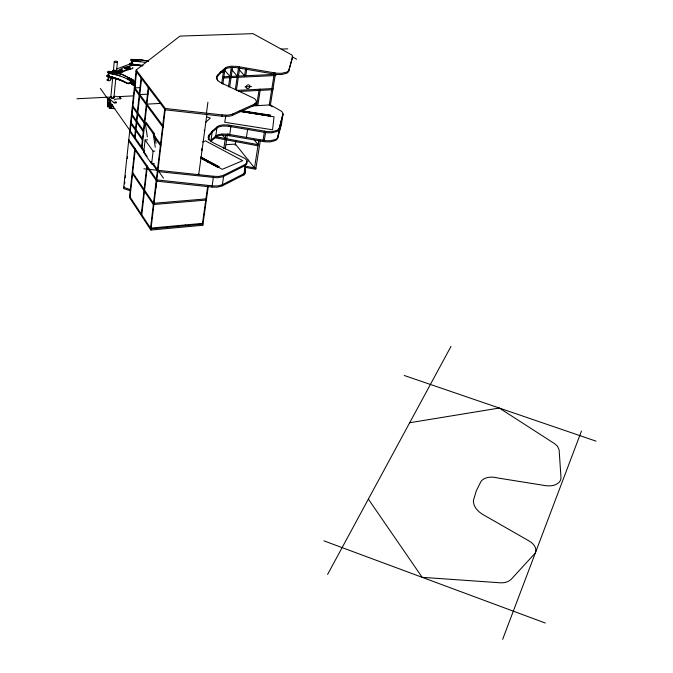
<?xml version="1.0" encoding="UTF-8"?>
<svg xmlns="http://www.w3.org/2000/svg" width="673" height="673" viewBox="0 0 673 673"><rect width="100%" height="100%" fill="white"/><g stroke="black" fill="none" stroke-linecap="round" stroke-linejoin="round"><path stroke-width="1.01" d="M208.521 161.427L209.202 162.151M208.504 162.084L207.696 161.68L208.251 162.1M203.969 159.366L204.937 159.585M203.852 159.181L204.878 159.753M203.313 159.316L204.146 159.728M218.439 167.022L201.336 158.004M213.223 163.926L213.476 164.498L213.787 164.136M114.04 102.885L109.556 98.754A2.709 1.178 6.7 0 1 109.918 97.619L108.042 99.326L107.756 106.814L109.278 105.333M110.17 102.094L108.21 103.978L108.117 106.914L109.733 105.139M112.055 77.563L110.027 80.449A1.615 0.564 7.9 0 1 108.479 80.676L108.269 76.991A2.204 0.934 6.8 0 1 106.696 76.041A2.204 0.934 6.8 0 1 107.815 75.225M111.432 105.392L111.289 106.822L111.205 104.593L111.432 105.392L110.675 106.132L109.253 106.477L109.119 107.907L109.901 108.446L114.915 108.622M112.492 73.937L113.148 72.667A0.925 0.723 57.5 0 0 113.653 73.677M110.818 97.114L112.753 77.26M113.257 72.036L114.284 61.588M109.901 108.446L110.036 107.007L109.253 106.477M111.314 108.092L111.457 106.662L113.417 106.738L113.274 108.168M108.479 80.676L108.833 77.084A2.204 0.934 6.8 0 0 109.935 77.075L112.929 77.412M113.914 97.593L115.773 78.791M116.496 71.481L117.422 62.076A1.59 0.665 7 0 0 115.243 61.159A1.59 0.665 7 0 0 114.89 62.269A1.59 0.665 7 0 0 117.422 62.076M114.124 102.086L114.545 102.969A3.331 1.455 6.8 0 0 116.16 102.868L116.513 102.178M120.652 98.687L120.711 98.098L120.618 98.712L115.891 99.124A2.574 1.119 6.8 0 0 114.309 100.008M120.669 98.653L120.728 98.056L120.635 98.519A3.315 1.439 6.8 0 0 120.156 97.947M129.62 78.623C127.727 79.7 131.529 77.917 132.026 80.045M134.39 85.008L134.642 85.707L132.951 84.714L133.389 83.679M216.344 78.219A16.345 6.856 8.8 0 1 217.564 76.301L220.332 73.147L225.152 69.294A13.14 5.451 8.9 0 1 227.634 68.074L231.15 67.443L236.652 67.653L276.536 74.476L281.314 74.577L286.361 73.416A14.242 5.83 9.5 0 0 288.734 71.077L292.36 58.097L292.578 56.153L291.956 55.026L253.006 33.65L179.969 36.09L136.182 69.992L123.605 188.566L130.369 190.787M124.64 183.847L124.858 181.845M125.279 177.84L125.498 175.83M127.332 158.559L127.55 156.54M130.268 130.924L136.686 70.648M134.642 137.149L137.208 113.493M137.342 112.24L139.193 95.187M139.336 93.917L141.069 77.917M135.105 137.805L137.671 114.132M137.814 112.879L139.664 95.827M141.54 78.539L139.799 94.548L148.077 94.127M134.836 148.304L129.477 197.5L150.861 230.048L202.817 225.253L208.285 186.278M130.049 197.004L135.298 148.96M141.574 147.008L144.232 123.193M144.375 121.931L146.293 104.778M146.436 103.491L148.228 87.389M142.045 147.673L146.764 105.425M148.716 88.02L146.907 104.138L161.52 103.356M147.606 139.841L145.107 140.001L143.694 152.51L151.635 163.825L154.142 163.64M141.305 214.107L146.865 165.592M141.767 214.805L147.337 166.273M151.635 163.825L153.108 151.232L145.107 140.001M157.347 170.892L150.533 228.13L202.48 223.369L202.985 224.075L151.004 228.854L129.603 196.323M157.499 169.638L160.367 145.494M160.519 144.207L162.597 126.802M162.748 125.498L164.692 109.152M155.867 187.902L165.339 108.479L136.182 69.992M150.861 230.048L156.691 181.18L128.661 140.825M241.59 110.658L270.588 115.243L270.487 116.101L240.295 111.331M270.58 115.369L270.588 115.243M129.738 83.04A2.793 2.196 57 0 0 130.697 82.443L130.713 80.869L133.969 82.022A1.363 0.681 19.5 0 0 134.667 81.576L132.69 79.624L132.749 80.533M206.476 112.887L207.915 102.279M264.279 114.982C263.58 115.108 263.151 114.132 264.405 114.376M208.84 139.589L209.555 134.373L212.306 131.008L217.068 126.886A12.846 5.754 8.7 0 1 219.507 125.565L222.956 124.85L228.357 124.993L267.366 131.605L272.052 131.647L277.015 130.352A13.931 6.158 9.4 0 0 279.371 127.853L283.14 113.762L281.718 111.424L270.428 104.904L252.518 105.913M217.564 76.301L217.741 75.04L220.508 71.885L225.329 68.04A13.149 5.443 8.9 0 1 227.811 66.82L231.327 66.198L236.837 66.408L276.738 73.231L281.516 73.332L286.563 72.171A14.251 5.83 9.5 0 0 288.936 69.841L292.562 56.877M212.306 131.008L210.859 141.397L215.612 137.225A12.795 5.805 8.7 0 1 218.052 135.887L221.493 135.164L226.86 135.29L265.717 141.868L270.386 141.894L275.333 140.573A13.872 6.208 9.4 0 0 277.688 138.049L281.415 124.202L283.081 114.132M220.332 73.147L220.508 71.885M221.737 83.427L223.503 70.766M202.48 223.369L207.772 185.605M222.847 84.133L225.034 68.57M215.612 137.225L217.068 126.886M225.152 69.294L225.329 68.04M156.674 181.155L211.987 187.035L213.509 176.267L218.59 176.477L222.931 175.552L245.527 164.254C248.884 162.555 246.326 158.55 243.634 157.776L213.526 142.92C211.078 141.667 207.907 139.563 208.344 136.4A15.975 7.226 8.7 0 1 209.555 134.373M136.047 71.279L165.179 109.8L222.023 116.236L222.208 114.923L227.407 115.192L231.832 114.376L254.806 103.945C258.272 102.33 255.42 98.409 252.796 97.753L221.88 83.216C219.474 82.005 216.151 80.095 216.521 76.949A16.354 6.848 8.8 0 1 217.741 75.04M109.363 105.03L110.019 101.732M228.5 86.91L229.821 77.681M231.302 67.283L229.989 76.478L224.765 70.371M200.857 157.087L219.003 166.736L217.699 167.249M217.842 167.047L218.044 166.525M229.712 86.851L231.032 77.622M231.209 76.419L232.522 67.224M223.815 148.691L225.724 135.441M225.278 148.969L226.591 139.917M226.759 138.773L227.348 134.701M235.323 89.618L237.115 77.336M238.478 67.981L237.291 76.142L232.025 70.051M241.944 110.852L242.743 111.171M211.987 187.035L217.043 187.229L222.225 185.891L223.789 175.165M229.552 135.82L231.049 125.531M222.023 116.236L229.586 116.219L232.522 115.319L232.707 114.015M239.411 68.2L239.596 66.947M238.326 77.286L236.408 90.418L273.045 88.55M238.503 76.083L239.689 67.931M245.611 68.68L244.551 75.797L239.251 69.723M235.247 145.183L235.87 140.968M245.763 75.746L246.764 69.008M269.982 115.411L269.461 115.176M292.36 58.097L292.376 57.373M281.415 124.202L280.851 122.242M246.402 137.452L247.614 129.544M222.225 185.891L243.895 174.845L245.527 164.254M232.522 115.319L254.604 105.232L254.806 103.945M244.072 174.719L245.695 164.136M254.781 105.114L254.983 103.827M248.051 161.175L248.219 160.056M259.172 89.257L256.632 105.678L256.169 105.139M257.818 105.611L260.358 89.198M258.794 140.607L254.495 167.88L235.407 144.081L226.162 144.703M260.375 140.194L255.774 169.276L246.175 167.476M262.882 141.439L264.514 131.176M273.625 74.022L273.818 72.777M274.13 74.425L269.25 104.971L272.329 106.721M264.119 141.658L265.759 131.395M274.895 74.249L275.089 73.004M270.428 104.904L275.316 74.367L223.882 76.764M270.445 116.008L240.303 111.247M277.688 138.049L279.371 127.853M288.734 71.077L288.936 69.841M535.716 551.961C536.793 547.275 532.949 543.161 529.171 541.016L483.138 514.652C478.545 511.976 474.103 507.762 473.489 502.218A22.293 13.687 17.8 0 1 474.162 498.02L476.223 491.012L480.539 482.297A17.851 10.793 17.5 0 1 483.096 479.403C487.462 476.551 493.09 476.711 497.944 478.015L543.54 485.326C548.798 486.343 555.124 486.31 559.154 482.263A19.349 11.357 18.4 0 0 560.954 477.081L559.12 449.892L557.471 446.182L554.392 443.541L499.316 408.04L409.689 422.737M225.749 116.311L224.698 122.25L272.557 129.788L274.046 116.808L239.26 111.314M110.969 77.21L110.835 77.984L111.247 77.277M108.067 80.6L108.833 77.084L108.269 76.991M108.597 73.946L108.841 73.121L114.486 72.928L113.83 73.5L112.685 73.281M110.608 72.566L110.776 71.843M110.826 72.003L110.675 72.676A3.054 2.389 57.5 0 1 110.818 72.011L122.158 74.602L132.531 79.759M131.134 80.642L128.114 78.817L128.896 78.194L129.67 78.59M128.114 78.817L128.896 78.194M131.975 62.042L132.337 61.007C142.811 60.679 135.441 60.057 132.186 62.009M132.934 59.636L141.17 59.788L148.531 61.117M133.069 59.779L132.892 60.452A2.978 2.658 28.5 0 1 133.061 59.788L141.137 60.023L148.472 61.344M110.406 79.784L112.105 76.983M502.647 639.35L581.455 431.073M136.712 60.107L137.713 60.343L133.077 59.401M137.494 60.831L137.713 60.175M133.178 64.919L131.866 62.101L133.178 64.919L132.059 64.717L134.339 64.801M132.194 61.243A3.172 2.827 28.4 0 0 133.296 64.709L134.373 64.717M134.104 64.886L135.113 64.347M136.619 60.898A0.909 0.808 28.5 0 1 136.249 60.116L136.156 61.024A0.909 0.808 28.5 0 1 136.064 60.536L136.249 60.116L132.177 59.586M132.337 61.007L145.057 62.261M121.838 69.647L121.821 69.689A10.718 7.596 -58.3 0 1 117.405 71.742M258.76 113.569L257.936 113.569M253.233 112.618L252.56 112.719M252.501 113.123L253.166 113.089M247.075 112.248L248.001 112.298M327.591 574.456L450.969 346.444M112.24 73.222L108.74 72.936L108.336 73.946A3.247 2.541 57.5 0 0 109.472 76.941L118.835 79.557L127.113 83.267A2.978 2.339 57 0 0 130.554 81.122L128.181 79.523M132.791 80.432A2.97 2.339 57.1 0 0 132.774 79.717L122.276 74.383L113.998 72.154L110.666 71.91A3.239 2.532 57.5 0 0 110.498 72.625M535.321 553.004L511.413 579.066C508.132 582.549 502.924 583.247 498.382 582.658L422.164 577.325L368.367 499.105M217.85 166.971L217.244 166.685M212.332 164.271L212.887 164.565M212.979 164.002L213.829 164.204M116.269 71.574L114.073 72.415M111.382 72.533L112.568 70.85L113.594 70.858M109.8 101.985L107.84 103.878L112.475 104.643M124.32 186.858L123.731 187.397L130.495 189.609M205.778 122.225L210.363 118.069L206.384 116.816M211.028 140.203L215.781 136.039A12.804 5.796 8.7 0 1 218.22 134.701L221.661 133.977L227.037 134.112L265.911 140.691L270.58 140.716L275.526 139.404A13.881 6.208 9.4 0 0 277.882 136.88L281.634 122.276M107.672 79.178L106.957 79.767A1.615 0.564 7.9 0 0 108.05 80.6M118.827 73.635C122.309 71.473 126.507 68.73 130.638 69.008M243.895 174.845L245.334 173.382L245.224 171.043M112.492 104.963L108.21 103.978M112.13 105.585L112.728 105.35M254.604 105.232L256.06 103.869L256.186 102.229M121.308 69.512L118.995 70.833M130.453 80.945L131.378 80.449L128.156 78.665M128.854 78.354L131.849 80.062L132.724 79.49M109.405 77.058L109.842 76.789L108.336 74.005L109.405 77.058L108.403 76.705A2.204 0.934 6.8 0 1 108.017 75.183M109.775 77.193L109.581 76.873A3.247 2.541 57.5 0 1 108.614 73.164M110.498 77.101L110.616 77.033A2.204 0.934 6.8 0 1 107.756 76.529A2.204 0.934 6.8 0 1 108 75.317M209.11 161.84L208.285 161.495M113.594 72.726L114.486 72.928M207.696 161.68L208.462 162.016M108.74 72.936L115.882 74.459L124.194 77.563M110.902 71.624L113.838 72.583M119.651 73.584L125.212 70.758L132.303 68.57A1.573 0.732 3.2 0 0 132.581 67.552M127.559 67.149L126.28 67.712M110.616 77.033L110.17 77.277L111.196 76.739L118.961 79.17L127.87 83.368A2.793 2.196 57 0 0 130.486 81.054M124.842 68.074L125.91 67.519M129.115 66.947L124.833 68.234M202.649 141.995L205.475 140.876L242.717 160.654L222.275 169.327L201.244 157.97M107.453 106.704L107.688 99.133L110.263 99.579M112.012 105.165L112.282 105.568M116.488 69.083L129.704 64.078A2.154 0.9 7.2 0 0 129.998 65.003A2.154 0.9 7.2 0 0 131.984 65.55L123.899 67.443L116.471 71.431A2.019 1.136 -6.7 0 1 115.184 71.969M110.036 107.007L111.457 106.662M112.063 105.863L112.198 106.334L112.694 105.998M258.592 113.872L257.877 113.964M247.227 111.794L248.026 111.911M136.064 60.536L131.252 60.738M205.904 198.905L153.486 203.313L132.716 172.616M205.736 200.108L153.343 204.533L132.581 173.811M113.274 70.858L112.82 70.985L115.739 71.338M112.526 72.987L112.728 72.97A0.925 0.723 57.5 0 1 113.569 73.668M153.108 151.232L154.782 151.122M154.21 133.456L146.142 122.351L145.124 122.41L153.183 133.523L154.21 133.456L156.035 143.256M238.301 91.503L272.859 89.728M245.056 86.867L251.483 86.548M76.949 98.763L109.682 97.089M116.942 96.719L133.54 95.869M139.976 87.616L134.852 87.869L163.228 126.154M223.714 77.967L275.947 75.519M221.249 72.078L223.335 71.977M133.599 84.731L132.951 84.714M281.221 49.095L287.783 48.843M109.909 71.666L113.148 72.667L112.963 73.55A1.035 0.614 74.4 0 0 112.685 73.164M132.446 61.184L140.438 61.58M242.07 111.255L242.734 111.499M110.061 76.974L108.403 76.705M213.021 164.532L212.382 164.212M132.362 61.319A2.986 2.667 28.4 0 0 133.397 64.583L142.769 65.626M133.599 64.995L142.718 65.861M114.587 96.289L116.219 96.382M113.434 70.783L113.973 70.901M108.765 73.256A3.062 2.389 57.5 0 0 109.674 76.756L112.921 77.244M135.08 64.423L142.785 65.432M143.845 168.788L213.509 176.267M165.339 108.479L222.208 114.923M240.37 110.852L270.546 115.621L240.354 110.927M269.402 115.655L270.167 115.714M136.796 60.09L133.145 59.645A1.607 0.623 -3.2 0 1 134.137 59.813A1.556 0.606 -3.2 0 1 133.734 60.705A1.607 0.623 -3.2 0 1 132.144 60.831M208.176 137.612A15.967 7.235 8.7 0 1 209.396 135.576L212.138 132.211L216.899 128.08A12.837 5.754 8.7 0 1 219.339 126.76L222.788 126.044L228.181 126.188L267.173 132.791L271.858 132.833L276.822 131.529A13.923 6.166 9.4 0 0 279.169 129.031L282.803 114.141M108.824 73.13L120.097 75.881M137.284 60.545L135.761 60.267A1.127 1.01 28.5 0 0 135.475 60.25M246.469 166.374L255.95 168.157M216.033 136.762L258.154 144.67L254.15 139.816M214.847 137.713L257.978 145.814M218.296 166.727L217.682 166.5M109.909 76.974L123.453 81.155M130.68 82.459L132.8 82.93A1.481 0.631 7.2 0 0 134.457 82.804A1.481 0.631 7.2 0 0 134.238 82.022M113.594 72.903L114.486 73.096M114.864 70.993L115.706 71.229M114.78 71.035L116.008 71.355M111.095 76.798L118.869 79.229L126.987 83.2M132.295 83.326L134.583 83.957A3.003 1.279 7.2 0 1 134.751 83.309M108.042 99.326L110.229 99.941M110.894 71.876L113.838 72.751M404.221 375.484L596.051 441.16M228.98 126.053L230.881 126.717M227.743 133.944L229.72 134.642M114.99 73.525L112.955 72.802A1.161 0.909 57.5 0 0 112.055 73.02M128.114 78.068L129.998 78.733M112.172 77.227L112.82 77.454M323.89 540.848L545.307 623.038M133.052 83.688L134.693 84.285M108.193 72.709L112.584 73.02A0.925 0.723 57.5 0 0 112.753 73.685M124.135 77.462L128.223 79.624M200.848 157.171L218.994 166.811M217.909 166.324L218.414 166.685M201.118 157.844L218.38 167.081M213.097 164.481L212.575 164.204M200.697 158.205L217.732 167.358M292.124 56.759L296.616 59.182M128.922 79.061L131.42 80.625M135.054 85.9L134.802 85.622A1.952 0.917 18.1 0 1 134.659 85.092A1.969 0.841 7.2 0 0 134.836 85.294M206.35 113.846L206.88 114.519L198.712 174.686L198.198 173.987M222.157 134.566L225.287 138.495M115.579 101.615L116.463 102.742M204.146 130.099L204.676 130.781M201.622 148.699L202.144 149.389M201.454 149.978L201.976 150.659M134.718 89.139L163.076 127.458M145.789 123.882L132.909 106.115L132.001 114.444L136.434 120.627M154.58 136.013L160.998 144.872M132.774 107.36L145.595 125.077M154.218 136.989L160.847 146.15M136.897 121.266L143.433 130.377M131.866 115.689L136.299 121.872M136.762 122.511L143.29 131.63M131.126 122.705L135.534 128.913M135.996 129.561L142.499 138.714M130.991 123.933L135.399 130.15M135.862 130.798L142.365 139.967M202.312 224.555L202.817 225.253M100.386 88.457L144.401 151.03M153.259 163.615L163.505 178.185M129.653 131.471L147.118 156.329M150.727 161.47L157.819 171.565L217.177 177.781L222.746 176.797L245.334 165.482L246.772 164.035L246.663 161.713M128.787 139.605L156.826 179.91L213.442 185.95L218.405 185.857L222.41 184.663L244.08 173.634L245.519 172.17L245.418 169.832M185.319 224.942L185.807 225.648M208.209 139.109L208.479 139.875M216.672 76.789L217.648 80.878M145.124 122.41L147.379 136.93M153.183 133.523L155.278 147.269M136.409 60.949L136.409 60.78A0.9 0.808 28.5 0 0 135.509 60.461M109.262 76.848A1.607 0.681 6.8 0 1 107.386 76.251A1.607 0.681 6.8 0 1 108.101 75.469M110.961 73.635A1.161 0.909 57.5 0 1 111.684 73.576M131.109 82.51A2.97 2.339 57.1 0 1 129.241 82.653M110.843 73.702A1.161 0.909 57.5 0 1 111.567 73.651M129.376 78.766A1.161 0.917 57.1 0 1 129.62 78.749M130.133 78.934A1.161 0.917 57.1 0 1 130.36 79.12M130.251 78.859A1.161 0.917 57.1 0 1 130.478 79.044M130.831 82.569A2.978 2.339 57 0 1 128.501 83.124M131.016 82.35A2.785 2.196 57.1 0 1 129.266 82.485M112.172 72.953A1.161 0.909 57.5 0 1 113.072 72.734M132.531 79.767A2.785 2.196 57.1 0 1 132.539 80.432M129.233 78.859A1.161 0.917 57.1 0 1 129.485 78.842M111.424 73.66A1.035 0.909 29.6 0 1 112.155 73.71M108.732 72.751A1.64 0.564 -2.3 0 0 110.288 72.861A1.59 0.547 -2.3 0 0 111.457 72.146A1.64 0.564 -2.3 0 0 109.943 71.75M108 72.558A1.91 0.656 -2.3 0 1 108.017 72.204M107.966 76.158A1.607 0.681 6.8 0 1 107.983 75.805M135.517 60.166A1.127 1.01 28.5 0 1 135.803 60.183M133.649 64.869A2.154 0.9 7.2 0 1 130.84 64.431A2.154 0.9 7.2 0 1 130.798 63.237M135.66 60.654A1.01 0.808 57.4 0 1 136.055 60.907M132.951 64.667A1.573 0.656 7.2 0 1 131.42 64.389M130.873 63.885A1.573 0.656 7.2 0 1 130.89 63.716M135.012 86.371A2.995 1.279 7.2 0 1 134.608 86.043L132.169 84.47A1.514 0.707 18 0 1 131.563 83.191M133.675 84.546A1.253 0.589 18 0 1 132.118 84.31A1.253 0.589 18 0 1 131.622 83.427M132.918 84.243A1.237 0.53 7.2 0 1 131.773 83.932A1.237 0.53 7.2 0 1 131.588 83.393M133.7 82.375A1.481 0.631 7.2 0 1 134.087 83.25A1.481 0.631 7.2 0 1 132.177 83.292A1.481 0.631 7.2 0 1 131.462 82.417M135.037 83.629A2.818 1.203 7.2 0 1 134.995 82.695M135.349 82.459A2.818 1.203 7.2 0 1 135.853 82.283M134.962 84.285A2.818 1.203 7.2 0 1 134.92 83.359M133.986 82.434A1.481 0.631 7.2 0 1 133.246 83.359A1.481 0.631 7.2 0 1 131.378 82.485A1.481 0.631 7.2 0 0 133.069 83.275A1.481 0.631 7.2 0 0 134.196 82.51M113.485 96.828A1.842 0.799 6.7 0 1 113.712 98.031A1.842 0.799 6.7 0 1 111.011 97.77A1.842 0.799 6.7 0 1 111.255 96.609M113.316 96.904A1.573 0.681 6.7 0 1 113.518 97.93A1.573 0.681 6.7 0 1 111.213 97.711A1.573 0.681 6.7 0 1 111.415 96.719M109.977 101.261A2.246 0.976 6.7 0 1 109.977 101M110.801 102.237A2.246 0.984 6.7 0 1 110.397 102.01M110.103 101.758A2.246 0.984 6.7 0 1 110.111 101.009M132.993 64.583A1.573 0.656 7.2 0 1 130.655 64.415A1.573 0.656 7.2 0 1 130.789 63.439M133.464 64.776A2.162 0.9 7.2 0 1 130.057 64.431A2.162 0.9 7.2 0 1 130.907 63.136M113.964 71.717A1.539 0.858 -6.7 0 1 113.358 71.178L113.485 70.699A1.683 0.942 -6.7 0 1 113.998 70.286M115.958 70.11A1.539 0.858 -6.7 0 1 116.555 70.648L116.437 71.128A1.683 0.942 -6.7 0 1 115.15 71.792M114.25 69.984A2.019 1.136 -6.7 0 0 113.19 70.657L113.039 71.229A1.842 1.035 -6.7 0 0 113.409 71.708M117.985 72.356C123.655 72.003 124.16 66.795 117.985 72.356M119.727 96.853L119.643 97.627L119.752 96.878M125.161 68.511C131.403 69.563 132.379 64.743 125.186 68.436M246.158 86.497L246.066 86.994A2.112 1.725 -42.1 0 0 249.86 86.943L249.952 86.447A2.112 1.725 -42.1 0 0 246.158 86.497M133.119 82.67L132.573 82.586L133.119 82.67M108.117 72.364A1.615 0.681 6.8 0 0 110.809 72.348A1.615 0.681 6.8 0 0 108.883 71.304A1.615 0.681 6.8 0 0 108.117 72.364M131.235 60.41A1.573 0.648 7.2 0 0 133.725 60.225A1.573 0.648 7.2 0 0 131.555 59.317A1.573 0.648 7.2 0 0 131.235 60.41"/></g></svg>
